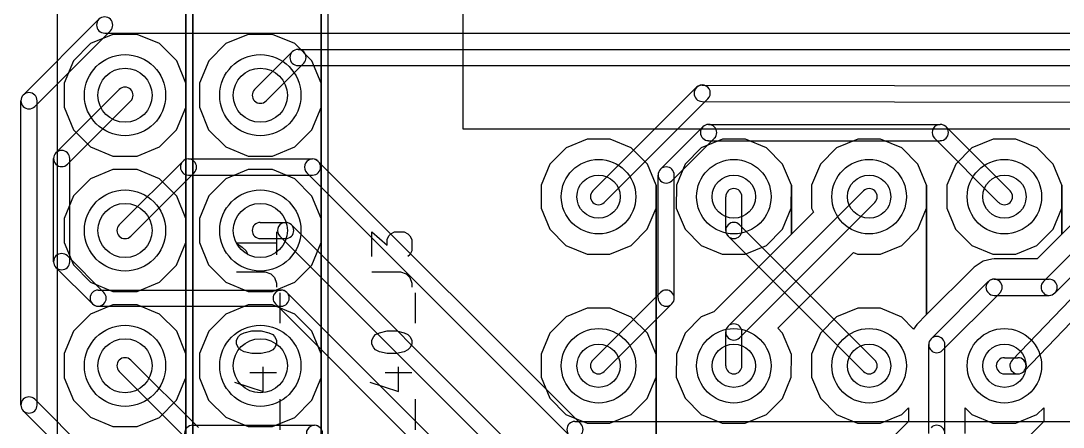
# Model space of a CAD drawing. Extents: x 10 to 410, y -287 to -10.
# Drawn here: x 183.46 to 203.03, y -138.31 to -130.68 of the extents above; entities that cross this region are included whole.
import ezdxf

# ---------------------------------------------------------------- set-up
doc = ezdxf.new("R2010")
doc.units = 0
doc.header["$MEASUREMENT"] = 0
doc.layers.add('Black', color=250, linetype='CONTINUOUS')
doc.layers.add('White', color=7, linetype='CONTINUOUS')

msp = doc.modelspace()

# ---------------------------------------------------------------- linework, layer by layer
at = {"layer": 'BLACK'}
for p, q in [((184.15, -146.05), (184.15, -120.65)), ((186.69, -120.65), (186.69, -146.05)), ((186.69, -146.05), (186.69, -120.65)), ((189.23, -120.65), (189.23, -146.05)), ((191.77, -132.715), (191.77, -127.635)), ((186.563, -131.854), (186.563, -129.314)), ((186.563, -129.314), (186.563, -131.854)), ((186.563, -131.854), (186.563, -129.314)), ((186.563, -129.314), (186.563, -131.854)), ((189.103, -131.854), (189.103, -129.314)), ((189.103, -129.314), (189.103, -131.854)), ((189.103, -131.854), (189.103, -129.314)), ((189.103, -129.314), (189.103, -131.854)), ((184.773, -131.11), (184.452, -131.432)), ((184.773, -131.11), (184.452, -131.432)), ((185.194, -130.937), (184.773, -131.11)), ((185.194, -130.937), (184.773, -131.11)), ((185.648, -130.937), (185.194, -130.937)), ((185.648, -130.937), (185.194, -130.937)), ((186.068, -131.112), (185.648, -130.937)), ((186.068, -131.112), (185.648, -130.937)), ((187.313, -131.11), (186.992, -131.432)), ((187.313, -131.11), (186.992, -131.432)), ((187.734, -130.937), (187.313, -131.11)), ((187.734, -130.937), (187.313, -131.11)), ((188.188, -130.937), (187.734, -130.937)), ((188.188, -130.937), (187.734, -130.937)), ((188.608, -131.112), (188.188, -130.937)), ((188.608, -131.112), (188.188, -130.937)), ((186.39, -131.433), (186.068, -131.112)), ((186.39, -131.433), (186.068, -131.112)), ((188.93, -131.433), (188.608, -131.112)), ((188.93, -131.433), (188.608, -131.112)), ((184.452, -131.432), (184.277, -131.852)), ((184.452, -131.432), (184.277, -131.852)), ((186.563, -131.854), (186.39, -131.433)), ((186.563, -131.854), (186.39, -131.433)), ((186.992, -131.432), (186.817, -131.852)), ((186.992, -131.432), (186.817, -131.852)), ((189.103, -131.854), (188.93, -131.433)), ((189.103, -131.854), (188.93, -131.433)), ((184.277, -131.852), (184.277, -132.306)), ((184.277, -131.852), (184.277, -132.306)), ((186.563, -134.394), (186.563, -131.854)), ((186.563, -132.308), (186.563, -131.854)), ((186.563, -131.854), (186.563, -134.394)), ((186.563, -134.394), (186.563, -131.854)), ((186.563, -132.308), (186.563, -131.854)), ((186.563, -131.854), (186.563, -134.394)), ((186.817, -131.852), (186.817, -132.306)), ((186.817, -131.852), (186.817, -132.306)), ((189.103, -134.394), (189.103, -131.854)), ((189.103, -132.308), (189.103, -131.854)), ((189.103, -131.854), (189.103, -134.394)), ((189.103, -134.394), (189.103, -131.854)), ((189.103, -132.308), (189.103, -131.854)), ((189.103, -131.854), (189.103, -134.394)), ((184.277, -132.306), (184.45, -132.727)), ((184.277, -132.306), (184.45, -132.727)), ((186.388, -132.728), (186.563, -132.308)), ((186.388, -132.728), (186.563, -132.308)), ((186.817, -132.306), (186.99, -132.727)), ((186.817, -132.306), (186.99, -132.727)), ((188.928, -132.728), (189.103, -132.308)), ((188.928, -132.728), (189.103, -132.308)), ((184.45, -132.727), (184.772, -133.048)), ((184.45, -132.727), (184.772, -133.048)), ((186.067, -133.05), (186.388, -132.728)), ((186.067, -133.05), (186.388, -132.728)), ((186.99, -132.727), (187.312, -133.048)), ((186.99, -132.727), (187.312, -133.048)), ((188.607, -133.05), (188.928, -132.728)), ((188.607, -133.05), (188.928, -132.728)), ((219.71, -132.715), (191.77, -132.715)), ((184.772, -133.048), (185.192, -133.223)), ((184.772, -133.048), (185.192, -133.223)), ((185.646, -133.223), (186.067, -133.05)), ((185.646, -133.223), (186.067, -133.05)), ((187.312, -133.048), (187.732, -133.223)), ((187.312, -133.048), (187.732, -133.223)), ((188.186, -133.223), (188.607, -133.05)), ((188.186, -133.223), (188.607, -133.05)), ((194.096, -132.905), (193.699, -133.069)), ((194.096, -132.905), (193.699, -133.069)), ((194.526, -132.906), (194.096, -132.905)), ((194.526, -132.906), (194.096, -132.905)), ((194.922, -133.07), (194.526, -132.906)), ((194.922, -133.07), (194.526, -132.906)), ((196.636, -132.905), (196.239, -133.069)), ((196.636, -132.905), (196.239, -133.069)), ((197.066, -132.906), (196.636, -132.905)), ((197.066, -132.906), (196.636, -132.905)), ((197.462, -133.07), (197.066, -132.906)), ((197.462, -133.07), (197.066, -132.906)), ((199.176, -132.905), (198.779, -133.069)), ((199.176, -132.905), (198.779, -133.069)), ((199.606, -132.906), (199.176, -132.905)), ((199.606, -132.906), (199.176, -132.905)), ((200.002, -133.07), (199.606, -132.906)), ((200.002, -133.07), (199.606, -132.906)), ((201.716, -132.905), (201.319, -133.069)), ((201.716, -132.905), (201.319, -133.069)), ((202.146, -132.906), (201.716, -132.905)), ((202.146, -132.906), (201.716, -132.905)), ((202.542, -133.07), (202.146, -132.906)), ((202.542, -133.07), (202.146, -132.906)), ((185.192, -133.223), (185.646, -133.223)), ((185.192, -133.223), (185.646, -133.223)), ((187.732, -133.223), (188.186, -133.223)), ((187.732, -133.223), (188.186, -133.223)), ((193.699, -133.069), (193.395, -133.373)), ((193.699, -133.069), (193.395, -133.373)), ((195.226, -133.374), (194.922, -133.07)), ((195.226, -133.374), (194.922, -133.07)), ((196.239, -133.069), (195.935, -133.373)), ((196.239, -133.069), (195.935, -133.373)), ((197.766, -133.374), (197.462, -133.07)), ((197.766, -133.374), (197.462, -133.07)), ((198.779, -133.069), (198.475, -133.373)), ((198.779, -133.069), (198.475, -133.373)), ((200.306, -133.374), (200.002, -133.07)), ((200.306, -133.374), (200.002, -133.07)), ((201.319, -133.069), (201.015, -133.373)), ((201.319, -133.069), (201.015, -133.373)), ((202.846, -133.374), (202.542, -133.07)), ((202.846, -133.374), (202.542, -133.07)), ((193.395, -133.373), (193.231, -133.769)), ((193.395, -133.373), (193.231, -133.769)), ((195.39, -133.771), (195.226, -133.374)), ((195.39, -133.771), (195.226, -133.374)), ((195.935, -133.373), (195.771, -133.769)), ((195.935, -133.373), (195.771, -133.769)), ((197.93, -133.771), (197.766, -133.374)), ((197.93, -133.771), (197.766, -133.374)), ((198.475, -133.373), (198.311, -133.769)), ((198.475, -133.373), (198.311, -133.769)), ((200.47, -133.771), (200.306, -133.374)), ((200.47, -133.771), (200.306, -133.374)), ((201.015, -133.373), (200.851, -133.769)), ((201.015, -133.373), (200.851, -133.769)), ((203.01, -133.771), (202.846, -133.374)), ((203.01, -133.771), (202.846, -133.374)), ((184.773, -133.65), (184.452, -133.972)), ((184.773, -133.65), (184.452, -133.972)), ((185.194, -133.477), (184.773, -133.65)), ((185.194, -133.477), (184.773, -133.65)), ((185.648, -133.477), (185.194, -133.477)), ((185.648, -133.477), (185.194, -133.477)), ((186.068, -133.652), (185.648, -133.477)), ((186.068, -133.652), (185.648, -133.477)), ((186.39, -133.973), (186.068, -133.652)), ((186.39, -133.973), (186.068, -133.652)), ((187.313, -133.65), (186.992, -133.972)), ((187.313, -133.65), (186.992, -133.972)), ((187.734, -133.477), (187.313, -133.65)), ((187.734, -133.477), (187.313, -133.65)), ((188.188, -133.477), (187.734, -133.477)), ((188.188, -133.477), (187.734, -133.477)), ((188.608, -133.652), (188.188, -133.477)), ((188.608, -133.652), (188.188, -133.477)), ((188.93, -133.973), (188.608, -133.652)), ((188.93, -133.973), (188.608, -133.652)), ((193.231, -133.769), (193.23, -134.199)), ((193.231, -133.769), (193.23, -134.199)), ((195.389, -134.201), (195.39, -133.771)), ((195.389, -134.201), (195.39, -133.771)), ((195.39, -136.946), (195.39, -133.771)), ((195.39, -133.771), (195.39, -136.946)), ((195.39, -136.946), (195.39, -133.771)), ((195.39, -133.771), (195.39, -136.946)), ((195.771, -133.769), (195.77, -134.199)), ((195.771, -133.769), (195.77, -134.199)), ((197.929, -134.201), (197.93, -133.771)), ((197.929, -134.201), (197.93, -133.771)), ((197.93, -134.691), (197.93, -133.771)), ((197.93, -133.771), (197.93, -134.691)), ((197.93, -134.691), (197.93, -133.771)), ((197.93, -133.771), (197.93, -134.691)), ((198.311, -133.769), (198.31, -134.199)), ((198.311, -133.769), (198.31, -134.199)), ((200.469, -134.201), (200.47, -133.771)), ((200.469, -134.201), (200.47, -133.771)), ((200.47, -136.198), (200.47, -133.771)), ((200.47, -133.771), (200.47, -136.198)), ((200.47, -136.198), (200.47, -133.771)), ((200.47, -133.771), (200.47, -136.198)), ((200.851, -133.769), (200.85, -134.199)), ((200.851, -133.769), (200.85, -134.199)), ((203.009, -134.201), (203.01, -133.771)), ((203.009, -134.201), (203.01, -133.771)), ((203.01, -134.691), (203.01, -133.771)), ((203.01, -133.771), (203.01, -134.691)), ((203.01, -134.691), (203.01, -133.771)), ((203.01, -133.771), (203.01, -134.691)), ((184.452, -133.972), (184.277, -134.392)), ((184.452, -133.972), (184.277, -134.392)), ((186.563, -134.394), (186.39, -133.973)), ((186.563, -134.394), (186.39, -133.973)), ((186.992, -133.972), (186.817, -134.392)), ((186.992, -133.972), (186.817, -134.392)), ((189.103, -134.394), (188.93, -133.973)), ((189.103, -134.394), (188.93, -133.973)), ((199.282, -133.877), (196.742, -136.417)), ((204.362, -133.877), (202.661, -135.579)), ((193.23, -134.199), (193.394, -134.596)), ((193.23, -134.199), (193.394, -134.596)), ((195.225, -134.597), (195.389, -134.201)), ((195.225, -134.597), (195.389, -134.201)), ((195.77, -134.199), (195.934, -134.596)), ((195.77, -134.199), (195.934, -134.596)), ((199.498, -134.093), (196.958, -136.633)), ((197.765, -134.597), (197.929, -134.201)), ((197.765, -134.597), (197.929, -134.201)), ((198.31, -134.199), (198.343, -134.278)), ((198.31, -134.199), (198.343, -134.278)), ((200.305, -134.597), (200.469, -134.201)), ((200.305, -134.597), (200.469, -134.201)), ((200.85, -134.199), (201.014, -134.596)), ((200.85, -134.199), (201.014, -134.596)), ((202.845, -134.597), (203.009, -134.201)), ((202.845, -134.597), (203.009, -134.201)), ((204.578, -134.093), (202.876, -135.794)), ((184.277, -134.392), (184.277, -134.846)), ((184.277, -134.392), (184.277, -134.846)), ((186.563, -136.934), (186.563, -134.394)), ((186.563, -134.848), (186.563, -134.394)), ((186.563, -134.394), (186.563, -136.934)), ((186.563, -136.934), (186.563, -134.394)), ((186.563, -134.848), (186.563, -134.394)), ((186.563, -134.394), (186.563, -136.934)), ((186.817, -134.392), (186.817, -134.846)), ((186.817, -134.392), (186.817, -134.846)), ((189.103, -136.934), (189.103, -134.394)), ((189.103, -134.848), (189.103, -134.394)), ((189.103, -134.394), (189.103, -136.934)), ((189.103, -136.934), (189.103, -134.394)), ((189.103, -134.848), (189.103, -134.394)), ((189.103, -134.394), (189.103, -136.934)), ((198.343, -134.278), (197.93, -134.691)), ((198.343, -134.278), (197.93, -134.691)), ((203.423, -134.278), (203.01, -134.691)), ((203.423, -134.278), (203.01, -134.691)), ((193.394, -134.596), (193.698, -134.9)), ((193.394, -134.596), (193.698, -134.9)), ((194.921, -134.901), (195.225, -134.597)), ((194.921, -134.901), (195.225, -134.597)), ((195.934, -134.596), (196.238, -134.9)), ((195.934, -134.596), (196.238, -134.9)), ((197.461, -134.901), (197.765, -134.597)), ((197.461, -134.901), (197.765, -134.597)), ((200.001, -134.901), (200.305, -134.597)), ((200.001, -134.901), (200.305, -134.597)), ((201.014, -134.596), (201.318, -134.9)), ((201.014, -134.596), (201.318, -134.9)), ((202.541, -134.901), (202.845, -134.597)), ((202.541, -134.901), (202.845, -134.597)), ((188.264, -134.646), (188.264, -135.075)), ((190.054, -135.111), (190.054, -134.646)), ((190.054, -134.646), (190.339, -134.896)), ((190.339, -134.789), (190.375, -134.718)), ((190.339, -134.896), (190.339, -134.789)), ((190.375, -134.718), (190.411, -134.682)), ((190.411, -134.682), (190.482, -134.646)), ((190.482, -134.646), (190.661, -134.646)), ((190.661, -134.646), (190.732, -134.682)), ((190.732, -134.682), (190.768, -134.718)), ((190.768, -134.718), (190.804, -134.789)), ((190.804, -134.789), (190.804, -135.004)), ((197.93, -134.691), (196.473, -136.148)), ((197.93, -134.691), (196.473, -136.148)), ((203.01, -134.691), (202.548, -135.153)), ((203.01, -134.691), (202.548, -135.153)), ((184.277, -134.846), (184.45, -135.267)), ((184.277, -134.846), (184.45, -135.267)), ((186.388, -135.268), (186.563, -134.848)), ((186.388, -135.268), (186.563, -134.848)), ((186.817, -134.846), (186.99, -135.267)), ((186.817, -134.846), (186.99, -135.267)), ((188.264, -134.861), (187.514, -134.861)), ((187.514, -134.861), (187.621, -134.932)), ((187.621, -134.932), (187.692, -135.004)), ((187.692, -135.004), (187.728, -135.075)), ((188.928, -135.268), (189.103, -134.848)), ((188.928, -135.268), (189.103, -134.848)), ((190.804, -135.004), (190.768, -135.075)), ((193.698, -134.9), (194.094, -135.064)), ((193.698, -134.9), (194.094, -135.064)), ((194.524, -135.065), (194.921, -134.901)), ((194.524, -135.065), (194.921, -134.901)), ((196.238, -134.9), (196.634, -135.064)), ((196.238, -134.9), (196.634, -135.064)), ((197.064, -135.065), (197.461, -134.901)), ((197.064, -135.065), (197.461, -134.901)), ((199.604, -135.065), (200.001, -134.901)), ((199.604, -135.065), (200.001, -134.901)), ((201.318, -134.9), (201.714, -135.064)), ((201.318, -134.9), (201.714, -135.064)), ((202.144, -135.065), (202.541, -134.901)), ((202.144, -135.065), (202.541, -134.901)), ((190.768, -135.075), (190.732, -135.111)), ((194.094, -135.064), (194.524, -135.065)), ((194.094, -135.064), (194.524, -135.065)), ((196.634, -135.064), (197.064, -135.065)), ((196.634, -135.064), (197.064, -135.065)), ((197.673, -136.456), (199.097, -135.032)), ((197.673, -136.456), (199.097, -135.032)), ((199.097, -135.032), (199.174, -135.064)), ((199.097, -135.032), (199.174, -135.064)), ((199.174, -135.064), (199.604, -135.065)), ((199.174, -135.064), (199.604, -135.065)), ((201.532, -135.194), (201.359, -135.309)), ((201.532, -135.194), (201.359, -135.309)), ((201.695, -135.161), (201.532, -135.194)), ((201.695, -135.161), (201.532, -135.194)), ((201.736, -135.153), (201.695, -135.161)), ((201.736, -135.153), (201.695, -135.161)), ((201.714, -135.064), (202.144, -135.065)), ((201.714, -135.064), (202.144, -135.065)), ((202.548, -135.153), (201.736, -135.153)), ((201.736, -135.153), (201.736, -135.153)), ((202.548, -135.153), (201.736, -135.153)), ((201.736, -135.153), (201.736, -135.153)), ((184.45, -135.267), (184.772, -135.588)), ((184.45, -135.267), (184.772, -135.588)), ((186.067, -135.59), (186.388, -135.268)), ((186.067, -135.59), (186.388, -135.268)), ((186.99, -135.267), (187.312, -135.588)), ((186.99, -135.267), (187.312, -135.588)), ((187.514, -135.396), (188.049, -135.396)), ((188.049, -135.396), (188.156, -135.432)), ((188.607, -135.59), (188.928, -135.268)), ((188.607, -135.59), (188.928, -135.268)), ((190.054, -135.396), (190.589, -135.396)), ((190.589, -135.396), (190.696, -135.432)), ((201.359, -135.309), (200.47, -136.198)), ((201.359, -135.309), (200.47, -136.198)), ((201.359, -135.309), (201.359, -135.309)), ((201.359, -135.309), (201.359, -135.309)), ((184.772, -135.588), (185.192, -135.763)), ((184.772, -135.588), (185.192, -135.763)), ((185.646, -135.763), (186.067, -135.59)), ((185.646, -135.763), (186.067, -135.59)), ((187.312, -135.588), (187.732, -135.763)), ((187.312, -135.588), (187.732, -135.763)), ((188.156, -135.432), (188.228, -135.504)), ((188.186, -135.763), (188.607, -135.59)), ((188.186, -135.763), (188.607, -135.59)), ((188.228, -135.504), (188.264, -135.611)), ((188.264, -135.611), (188.264, -135.682)), ((190.696, -135.432), (190.768, -135.504)), ((190.768, -135.504), (190.804, -135.611)), ((190.804, -135.611), (190.804, -135.682)), ((201.628, -135.579), (200.552, -136.654)), ((201.736, -135.534), (202.769, -135.534)), ((185.192, -135.763), (185.646, -135.763)), ((185.192, -135.763), (185.646, -135.763)), ((187.732, -135.763), (188.186, -135.763)), ((187.732, -135.763), (188.186, -135.763)), ((188.335, -136.361), (188.335, -135.789)), ((190.875, -136.361), (190.875, -135.789)), ((201.844, -135.794), (200.768, -136.87)), ((201.736, -135.839), (202.769, -135.839)), ((184.773, -136.19), (184.452, -136.512)), ((184.773, -136.19), (184.452, -136.512)), ((185.194, -136.017), (184.773, -136.19)), ((185.194, -136.017), (184.773, -136.19)), ((185.648, -136.017), (185.194, -136.017)), ((185.648, -136.017), (185.194, -136.017)), ((186.068, -136.192), (185.648, -136.017)), ((186.068, -136.192), (185.648, -136.017)), ((186.39, -136.513), (186.068, -136.192)), ((186.39, -136.513), (186.068, -136.192)), ((187.313, -136.19), (186.992, -136.512)), ((187.313, -136.19), (186.992, -136.512)), ((187.734, -136.017), (187.313, -136.19)), ((187.734, -136.017), (187.313, -136.19)), ((188.188, -136.017), (187.734, -136.017)), ((188.188, -136.017), (187.734, -136.017)), ((188.608, -136.192), (188.188, -136.017)), ((188.608, -136.192), (188.188, -136.017)), ((188.93, -136.513), (188.608, -136.192)), ((188.93, -136.513), (188.608, -136.192)), ((194.096, -136.08), (193.699, -136.244)), ((194.096, -136.08), (193.699, -136.244)), ((194.526, -136.081), (194.096, -136.08)), ((194.526, -136.081), (194.096, -136.08)), ((194.922, -136.245), (194.526, -136.081)), ((194.922, -136.245), (194.526, -136.081)), ((196.473, -136.148), (196.239, -136.244)), ((196.473, -136.148), (196.239, -136.244)), ((199.176, -136.08), (198.779, -136.244)), ((199.176, -136.08), (198.779, -136.244)), ((199.606, -136.081), (199.176, -136.08)), ((199.606, -136.081), (199.176, -136.08)), ((200.002, -136.245), (199.606, -136.081)), ((200.002, -136.245), (199.606, -136.081)), ((200.47, -136.198), (200.283, -136.385)), ((200.47, -136.198), (200.283, -136.385)), ((193.699, -136.244), (193.395, -136.548)), ((193.699, -136.244), (193.395, -136.548)), ((195.226, -136.549), (194.922, -136.245)), ((195.226, -136.549), (194.922, -136.245)), ((196.239, -136.244), (195.935, -136.548)), ((196.239, -136.244), (195.935, -136.548)), ((198.779, -136.244), (198.475, -136.548)), ((198.779, -136.244), (198.475, -136.548)), ((200.226, -136.47), (200.002, -136.245)), ((200.226, -136.47), (200.002, -136.245)), ((200.283, -136.385), (200.226, -136.47)), ((200.283, -136.385), (200.226, -136.47)), ((184.452, -136.512), (184.277, -136.932)), ((184.452, -136.512), (184.277, -136.932)), ((186.563, -136.934), (186.39, -136.513)), ((186.563, -136.934), (186.39, -136.513)), ((186.992, -136.512), (186.817, -136.932)), ((186.992, -136.512), (186.817, -136.932)), ((187.549, -136.611), (187.585, -136.575)), ((187.585, -136.575), (187.656, -136.539)), ((187.656, -136.539), (187.799, -136.504)), ((187.799, -136.504), (187.978, -136.504)), ((187.978, -136.504), (188.121, -136.539)), ((188.121, -136.539), (188.192, -136.575)), ((188.192, -136.575), (188.228, -136.611)), ((189.103, -136.934), (188.93, -136.513)), ((189.103, -136.934), (188.93, -136.513)), ((190.089, -136.611), (190.125, -136.575)), ((190.125, -136.575), (190.196, -136.539)), ((190.196, -136.539), (190.339, -136.504)), ((190.339, -136.504), (190.518, -136.504)), ((190.518, -136.504), (190.661, -136.539)), ((190.661, -136.539), (190.732, -136.575)), ((190.732, -136.575), (190.768, -136.611)), ((193.395, -136.548), (193.231, -136.944)), ((193.395, -136.548), (193.231, -136.944)), ((195.39, -136.946), (195.226, -136.549)), ((195.39, -136.946), (195.226, -136.549)), ((195.935, -136.548), (195.771, -136.944)), ((195.935, -136.548), (195.771, -136.944)), ((196.698, -137.16), (196.698, -136.525)), ((197.002, -137.16), (197.002, -136.525)), ((197.766, -136.549), (197.673, -136.456)), ((197.766, -136.549), (197.673, -136.456)), ((197.93, -136.946), (197.766, -136.549)), ((197.93, -136.946), (197.766, -136.549)), ((198.475, -136.548), (198.311, -136.944)), ((198.475, -136.548), (198.311, -136.944)), ((187.514, -136.682), (187.549, -136.611)), ((187.514, -136.754), (187.514, -136.682)), ((187.549, -136.825), (187.514, -136.754)), ((188.228, -136.611), (188.264, -136.682)), ((188.264, -136.754), (188.228, -136.825)), ((188.264, -136.682), (188.264, -136.754)), ((190.054, -136.682), (190.089, -136.611)), ((190.054, -136.754), (190.054, -136.682)), ((190.089, -136.825), (190.054, -136.754)), ((190.768, -136.611), (190.804, -136.682)), ((190.804, -136.754), (190.768, -136.825)), ((190.804, -136.682), (190.804, -136.754)), ((200.508, -138.43), (200.508, -136.762)), ((200.812, -138.43), (200.812, -136.762)), ((184.277, -136.932), (184.277, -137.386)), ((184.277, -136.932), (184.277, -137.386)), ((186.563, -139.474), (186.563, -136.934)), ((186.563, -137.388), (186.563, -136.934)), ((186.563, -136.934), (186.563, -139.474)), ((186.563, -139.474), (186.563, -136.934)), ((186.563, -137.388), (186.563, -136.934)), ((186.563, -136.934), (186.563, -139.474)), ((186.817, -136.932), (186.817, -137.386)), ((186.817, -136.932), (186.817, -137.386)), ((187.585, -136.861), (187.549, -136.825)), ((187.656, -136.896), (187.585, -136.861)), ((187.799, -136.932), (187.656, -136.896)), ((187.978, -136.932), (187.799, -136.932)), ((188.121, -136.896), (187.978, -136.932)), ((188.192, -136.861), (188.121, -136.896)), ((188.228, -136.825), (188.192, -136.861)), ((189.103, -139.474), (189.103, -136.934)), ((189.103, -137.388), (189.103, -136.934)), ((189.103, -136.934), (189.103, -139.474)), ((189.103, -139.474), (189.103, -136.934)), ((189.103, -137.388), (189.103, -136.934)), ((189.103, -136.934), (189.103, -139.474)), ((190.125, -136.861), (190.089, -136.825)), ((190.196, -136.896), (190.125, -136.861)), ((190.339, -136.932), (190.196, -136.896)), ((190.518, -136.932), (190.339, -136.932)), ((190.661, -136.896), (190.518, -136.932)), ((190.732, -136.861), (190.661, -136.896)), ((190.768, -136.825), (190.732, -136.861)), ((193.231, -136.944), (193.23, -137.374)), ((193.231, -136.944), (193.23, -137.374)), ((195.389, -137.376), (195.39, -136.946)), ((195.389, -137.376), (195.39, -136.946)), ((195.39, -142.946), (195.39, -136.946)), ((195.39, -136.946), (195.39, -142.946)), ((195.39, -142.946), (195.39, -136.946)), ((195.39, -136.946), (195.39, -142.946)), ((195.771, -136.944), (195.77, -137.374)), ((195.771, -136.944), (195.77, -137.374)), ((197.929, -137.376), (197.93, -136.946)), ((197.929, -137.376), (197.93, -136.946)), ((198.311, -136.944), (198.31, -137.374)), ((198.311, -136.944), (198.31, -137.374)), ((187.764, -137.289), (188.264, -137.289)), ((188.014, -137.646), (188.014, -137.182)), ((190.304, -137.289), (190.804, -137.289)), ((190.554, -137.646), (190.554, -137.182)), ((184.277, -137.386), (184.45, -137.807)), ((184.277, -137.386), (184.45, -137.807)), ((186.388, -137.808), (186.563, -137.388)), ((186.388, -137.808), (186.563, -137.388)), ((186.817, -137.386), (186.99, -137.807)), ((186.817, -137.386), (186.99, -137.807)), ((187.478, -137.468), (188.014, -137.646)), ((188.928, -137.808), (189.103, -137.388)), ((188.928, -137.808), (189.103, -137.388)), ((190.018, -137.468), (190.554, -137.646)), ((193.23, -137.374), (193.394, -137.771)), ((193.23, -137.374), (193.394, -137.771)), ((195.225, -137.772), (195.389, -137.376)), ((195.225, -137.772), (195.389, -137.376)), ((195.77, -137.374), (195.934, -137.771)), ((195.77, -137.374), (195.934, -137.771)), ((197.765, -137.772), (197.929, -137.376)), ((197.765, -137.772), (197.929, -137.376)), ((198.31, -137.374), (198.474, -137.771)), ((198.31, -137.374), (198.474, -137.771)), ((184.45, -137.807), (184.772, -138.128)), ((184.45, -137.807), (184.772, -138.128)), ((186.067, -138.13), (186.388, -137.808)), ((186.067, -138.13), (186.388, -137.808)), ((186.99, -137.807), (187.312, -138.128)), ((186.99, -137.807), (187.312, -138.128)), ((188.335, -138.361), (188.335, -137.789)), ((188.607, -138.13), (188.928, -137.808)), ((188.607, -138.13), (188.928, -137.808)), ((190.875, -138.361), (190.875, -137.789)), ((193.394, -137.771), (193.698, -138.075)), ((193.394, -137.771), (193.698, -138.075)), ((194.921, -138.076), (195.225, -137.772)), ((194.921, -138.076), (195.225, -137.772)), ((195.934, -137.771), (196.238, -138.075)), ((195.934, -137.771), (196.238, -138.075)), ((197.461, -138.076), (197.765, -137.772)), ((197.461, -138.076), (197.765, -137.772)), ((198.474, -137.771), (198.778, -138.075)), ((198.474, -137.771), (198.778, -138.075)), ((200.001, -138.076), (200.127, -137.95)), ((200.001, -138.076), (200.127, -137.95)), ((200.127, -137.95), (200.127, -138.209)), ((200.127, -137.95), (200.127, -138.209)), ((201.193, -138.43), (201.193, -137.95)), ((201.193, -137.95), (201.318, -138.075)), ((201.193, -138.43), (201.193, -137.95)), ((201.193, -137.95), (201.318, -138.075)), ((202.541, -138.076), (202.667, -137.95)), ((202.541, -138.076), (202.667, -137.95)), ((202.667, -137.95), (202.667, -138.209)), ((202.667, -137.95), (202.667, -138.209)), ((184.772, -138.128), (185.192, -138.303)), ((184.772, -138.128), (185.192, -138.303)), ((185.646, -138.303), (186.067, -138.13)), ((185.646, -138.303), (186.067, -138.13)), ((187.312, -138.128), (187.732, -138.303)), ((187.312, -138.128), (187.732, -138.303)), ((188.186, -138.303), (188.607, -138.13)), ((188.186, -138.303), (188.607, -138.13)), ((193.698, -138.075), (194.094, -138.239)), ((193.698, -138.075), (194.094, -138.239)), ((194.524, -138.24), (194.921, -138.076)), ((194.524, -138.24), (194.921, -138.076)), ((196.238, -138.075), (196.634, -138.239)), ((196.238, -138.075), (196.634, -138.239)), ((197.064, -138.24), (197.461, -138.076)), ((197.064, -138.24), (197.461, -138.076)), ((198.778, -138.075), (199.174, -138.239)), ((198.778, -138.075), (199.174, -138.239)), ((199.604, -138.24), (200.001, -138.076)), ((199.604, -138.24), (200.001, -138.076)), ((201.318, -138.075), (201.714, -138.239)), ((201.318, -138.075), (201.714, -138.239)), ((202.144, -138.24), (202.541, -138.076)), ((202.144, -138.24), (202.541, -138.076)), ((185.192, -138.303), (185.646, -138.303)), ((185.192, -138.303), (185.646, -138.303)), ((187.732, -138.303), (188.186, -138.303)), ((187.732, -138.303), (188.186, -138.303)), ((194.094, -138.239), (194.524, -138.24)), ((194.094, -138.239), (194.524, -138.24)), ((200.127, -138.209), (195.39, -142.946)), ((200.127, -138.209), (195.39, -142.946)), ((196.634, -138.239), (197.064, -138.24)), ((196.634, -138.239), (197.064, -138.24)), ((202.667, -138.209), (197.143, -143.733)), ((202.667, -138.209), (197.143, -143.733)), ((199.174, -138.239), (199.604, -138.24)), ((199.174, -138.239), (199.604, -138.24)), ((201.714, -138.239), (202.144, -138.24)), ((201.714, -138.239), (202.144, -138.24))]:
    msp.add_line(p, q, dxfattribs=at)
for centre, radius in [((185.42, -132.08), 0.762), ((185.42, -132.08), 0.762), ((185.42, -132.08), 0.762), ((187.96, -132.08), 0.762), ((187.96, -132.08), 0.762), ((187.96, -132.08), 0.762), ((194.31, -133.985), 0.699), ((194.31, -133.985), 0.699), ((194.31, -133.985), 0.699), ((196.85, -133.985), 0.699), ((196.85, -133.985), 0.699), ((196.85, -133.985), 0.699), ((199.39, -133.985), 0.699), ((199.39, -133.985), 0.699), ((199.39, -133.985), 0.699), ((201.93, -133.985), 0.699), ((201.93, -133.985), 0.699), ((201.93, -133.985), 0.699), ((185.42, -134.62), 0.762), ((185.42, -134.62), 0.762), ((185.42, -134.62), 0.762), ((187.96, -134.62), 0.762), ((187.96, -134.62), 0.762), ((187.96, -134.62), 0.762), ((185.42, -137.16), 0.762), ((185.42, -137.16), 0.762), ((185.42, -137.16), 0.762), ((187.96, -137.16), 0.762), ((187.96, -137.16), 0.762), ((187.96, -137.16), 0.762), ((194.31, -137.16), 0.699), ((194.31, -137.16), 0.699), ((194.31, -137.16), 0.699), ((196.85, -137.16), 0.699), ((196.85, -137.16), 0.699), ((196.85, -137.16), 0.699), ((199.39, -137.16), 0.699), ((199.39, -137.16), 0.699), ((199.39, -137.16), 0.699), ((201.93, -137.16), 0.699), ((201.93, -137.16), 0.699), ((201.93, -137.16), 0.699)]:
    msp.add_circle(centre, radius, dxfattribs=at)
for centre, start, end in [((199.39, -133.985), -45, 135), ((201.736, -135.686), 90, 270), ((201.736, -135.686), -45, 135), ((202.769, -135.686), 135, 315), ((202.769, -135.686), 270, 450), ((196.85, -136.525), 360, 540), ((196.85, -136.525), 135, 315), ((200.66, -136.762), 360, 540), ((200.66, -136.762), 135, 315), ((196.85, -137.16), 180, 360), ((200.66, -138.43), -45, 135)]:
    msp.add_arc(centre, 0.152, start, end, dxfattribs=at)
at = {"layer": 'WHITE'}
for p, q in [((184.931, -130.654), (183.509, -132.076)), ((185.146, -130.87), (183.724, -132.291)), ((185.038, -130.914), (213.042, -130.914)), ((188.56, -131.264), (187.852, -131.972)), ((188.668, -131.219), (212.789, -131.219)), ((188.776, -131.48), (188.068, -132.188)), ((188.668, -131.524), (212.789, -131.524)), ((196.257, -131.893), (212.217, -131.921)), ((185.312, -131.972), (184.123, -133.162)), ((194.202, -133.877), (196.149, -131.931)), ((183.464, -137.897), (183.464, -132.184)), ((183.769, -137.897), (183.769, -132.184)), ((185.528, -132.188), (184.338, -133.377)), ((194.418, -134.093), (196.364, -132.146)), ((196.256, -132.198), (212.217, -132.226)), ((196.269, -132.674), (195.472, -133.47)), ((196.376, -132.629), (200.726, -132.629)), ((202.038, -133.877), (200.834, -132.674)), ((196.484, -132.889), (195.688, -133.685)), ((196.376, -132.934), (200.726, -132.934)), ((201.822, -134.093), (200.619, -132.889)), ((184.078, -135.206), (184.078, -133.269)), ((184.383, -135.206), (184.383, -133.269)), ((186.503, -133.322), (185.312, -134.512)), ((186.611, -133.277), (188.94, -133.277)), ((193.975, -138.249), (189.048, -133.322)), ((186.718, -133.537), (185.528, -134.728)), ((186.611, -133.582), (188.94, -133.582)), ((193.76, -138.465), (188.832, -133.537)), ((195.428, -135.89), (195.428, -133.578)), ((195.732, -135.89), (195.732, -133.578)), ((196.698, -134.62), (196.698, -133.985)), ((197.002, -134.62), (197.002, -133.985)), ((187.96, -134.468), (188.435, -134.468)), ((198.228, -144.197), (188.543, -134.512)), ((196.958, -134.512), (199.498, -137.052)), ((187.96, -134.772), (188.435, -134.772)), ((198.012, -144.412), (188.328, -134.728)), ((196.742, -134.728), (199.282, -137.268)), ((184.338, -135.098), (185.023, -135.782)), ((184.123, -135.313), (184.807, -135.998)), ((203.598, -135.467), (202.074, -137.055)), ((184.915, -135.738), (188.351, -135.738)), ((188.459, -135.782), (193.262, -140.585)), ((195.472, -135.782), (194.202, -137.052)), ((203.818, -135.678), (202.294, -137.266)), ((188.243, -135.998), (193.046, -140.801)), ((195.688, -135.998), (194.418, -137.268)), ((184.915, -136.042), (188.351, -136.042)), ((185.528, -137.052), (186.798, -138.322)), ((201.93, -137.008), (202.184, -137.008)), ((185.312, -137.268), (186.582, -138.538)), ((201.93, -137.312), (202.184, -137.312)), ((183.724, -137.789), (185.528, -139.592)), ((183.509, -138.004), (185.312, -139.808)), ((186.69, -138.278), (188.976, -138.278)), ((193.867, -138.204), (203.273, -138.204))]:
    msp.add_line(p, q, dxfattribs=at)
for centre, radius in [((185.42, -132.08), 0.762), ((187.96, -132.08), 0.762), ((185.42, -132.08), 0.508), ((187.96, -132.08), 0.508), ((194.31, -133.985), 0.699), ((196.85, -133.985), 0.699), ((199.39, -133.985), 0.699), ((201.93, -133.985), 0.699), ((194.31, -133.985), 0.406), ((196.85, -133.985), 0.406), ((199.39, -133.985), 0.406), ((201.93, -133.985), 0.406), ((185.42, -134.62), 0.762), ((187.96, -134.62), 0.762), ((185.42, -134.62), 0.508), ((187.96, -134.62), 0.508), ((185.42, -137.16), 0.762), ((187.96, -137.16), 0.762), ((194.31, -137.16), 0.699), ((196.85, -137.16), 0.699), ((199.39, -137.16), 0.699), ((201.93, -137.16), 0.699), ((185.42, -137.16), 0.508), ((187.96, -137.16), 0.508), ((194.31, -137.16), 0.406), ((196.85, -137.16), 0.406), ((199.39, -137.16), 0.406), ((201.93, -137.16), 0.406)]:
    msp.add_circle(centre, radius, dxfattribs=at)
for centre, start, end in [((185.038, -130.762), 90, 270), ((185.038, -130.762), -45, 135), ((188.668, -131.372), 90, 270), ((188.668, -131.372), -45, 135), ((196.256, -132.045), 89.9, 269.9), ((196.256, -132.039), 315, 495), ((183.617, -132.184), 360, 540), ((183.617, -132.184), 135, 315), ((185.42, -132.08), -45, 135), ((187.96, -132.08), 135, 315), ((196.376, -132.781), 90, 270), ((196.376, -132.781), -45, 135), ((200.726, -132.781), 405, 585), ((200.726, -132.781), 270, 450), ((184.231, -133.269), 360, 540), ((184.231, -133.269), 135, 315), ((186.611, -133.429), 90, 270), ((186.611, -133.429), -45, 135), ((188.94, -133.429), 405, 585), ((188.94, -133.429), 270, 450), ((195.58, -133.578), 360, 540), ((195.58, -133.578), 135, 315), ((196.85, -133.985), 360, 540), ((194.31, -133.985), 135, 315), ((201.93, -133.985), 225, 405), ((185.42, -134.62), 135, 315), ((187.96, -134.62), 90, 270), ((188.435, -134.62), 405, 585), ((188.435, -134.62), 270, 450), ((196.85, -134.62), 45, 225), ((196.85, -134.62), 180, 360), ((184.231, -135.206), 45, 225), ((184.231, -135.206), 180, 360), ((184.915, -135.89), 90, 270), ((184.915, -135.89), 225, 405), ((188.351, -135.89), 45, 225), ((188.351, -135.89), 270, 450), ((195.58, -135.89), -45, 135), ((195.58, -135.89), 180, 360), ((185.42, -137.16), 45, 225), ((194.31, -137.16), 135, 315), ((199.39, -137.16), 225, 405), ((201.93, -137.16), 90, 270), ((202.184, -137.16), 136.2, 316.2), ((202.184, -137.16), 270, 450), ((183.617, -137.897), 45, 225), ((183.617, -137.897), 180, 360), ((186.69, -138.43), 90, 270), ((188.976, -138.43), 405, 585), ((188.976, -138.43), 270, 450), ((193.867, -138.357), 90, 270), ((193.867, -138.357), 225, 405)]:
    msp.add_arc(centre, 0.152, start, end, dxfattribs=at)

doc.saveas('drawing.dxf')
